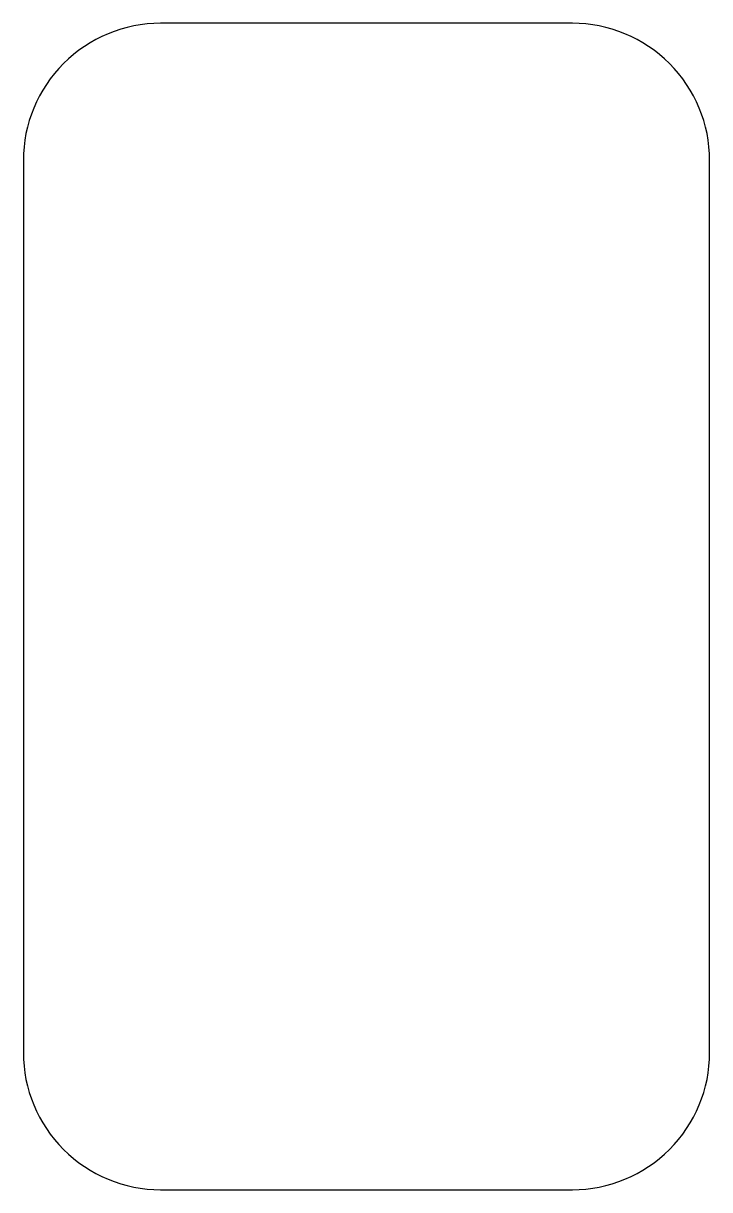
# Model space of a CAD drawing. Header units: millimetres. Extents: x -5 to 5, y -8.5 to 8.5.
import ezdxf

# ---------------------------------------------------------------- set-up
doc = ezdxf.new("R2010")
doc.units = ezdxf.units.MM

msp = doc.modelspace()

# ---------------------------------------------------------------- linework, layer by layer
msp.add_lwpolyline([(-3, -8.5), (3, -8.5, 0.414214), (5, -6.5), (5, 6.5, 0.414214), (3, 8.5), (-3, 8.5, 0.414214), (-5, 6.5), (-5, -6.5, 0.414214)], format="xyb", close=True)

doc.saveas('drawing.dxf')
